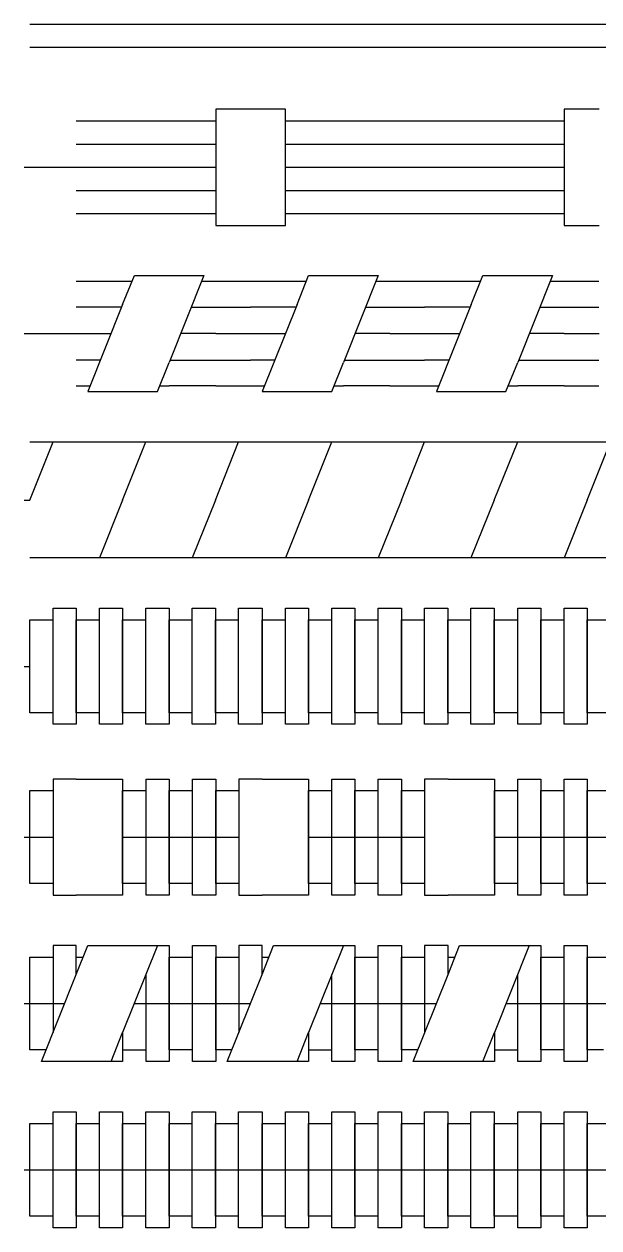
# Model space of a CAD drawing. Header units: inches. Extents: x 47316 to 59086, y 3141 to 11743.
# Drawn here: x 47369.6 to 47394.4, y 7550.7 to 7602.6 of the extents above; entities that cross this region are included whole.
import ezdxf

# ---------------------------------------------------------------- set-up
doc = ezdxf.new("R2010")
doc.units = ezdxf.units.IN
doc.header["$MEASUREMENT"] = 0

msp = doc.modelspace()

# ---------------------------------------------------------------- linework, layer by layer
at = {"color": 0, "lineweight": -3}
for p, q in [((47369.885, 7602.622), (47371.886, 7602.622)), ((47371.886, 7602.622), (47373.888, 7602.622)), ((47373.888, 7602.622), (47375.889, 7602.622)), ((47375.889, 7602.622), (47377.89, 7602.622)), ((47377.89, 7602.622), (47379.904, 7602.622)), ((47379.904, 7602.622), (47381.905, 7602.622)), ((47381.905, 7602.622), (47383.906, 7602.622)), ((47383.906, 7602.622), (47385.907, 7602.622)), ((47385.907, 7602.622), (47387.909, 7602.622)), ((47387.909, 7602.622), (47389.91, 7602.622)), ((47389.91, 7602.622), (47391.924, 7602.622)), ((47391.924, 7602.622), (47393.925, 7602.622)), ((47393.925, 7602.622), (47395.926, 7602.622)), ((47369.885, 7601.622), (47371.886, 7601.622)), ((47371.886, 7601.622), (47373.888, 7601.622)), ((47373.888, 7601.622), (47375.889, 7601.622)), ((47375.889, 7601.622), (47377.89, 7601.622)), ((47377.89, 7601.622), (47379.904, 7601.622)), ((47379.904, 7601.622), (47381.905, 7601.622)), ((47381.905, 7601.622), (47383.906, 7601.622)), ((47383.906, 7601.622), (47385.907, 7601.622)), ((47385.907, 7601.622), (47387.909, 7601.622)), ((47387.909, 7601.622), (47389.91, 7601.622)), ((47389.91, 7601.622), (47391.924, 7601.622)), ((47391.924, 7601.622), (47393.925, 7601.622)), ((47393.925, 7601.622), (47395.926, 7601.622)), ((47379.397, 7598.953), (47377.903, 7598.953)), ((47377.903, 7598.953), (47377.903, 7593.938)), ((47380.904, 7598.953), (47379.397, 7598.953)), ((47380.904, 7593.938), (47380.904, 7598.953)), ((47394.431, 7598.953), (47392.924, 7598.953)), ((47392.924, 7598.953), (47392.924, 7593.938)), ((47371.886, 7598.447), (47373.9, 7598.447)), ((47373.9, 7598.447), (47375.901, 7598.447)), ((47375.901, 7598.447), (47377.903, 7598.447)), ((47380.904, 7598.447), (47382.906, 7598.447)), ((47382.906, 7598.447), (47384.907, 7598.447)), ((47384.907, 7598.447), (47386.908, 7598.447)), ((47386.908, 7598.447), (47388.922, 7598.447)), ((47388.922, 7598.447), (47390.923, 7598.447)), ((47390.923, 7598.447), (47392.924, 7598.447)), ((47371.886, 7597.446), (47373.9, 7597.446)), ((47373.9, 7597.446), (47375.901, 7597.446)), ((47375.901, 7597.446), (47377.903, 7597.446)), ((47380.904, 7597.446), (47382.906, 7597.446)), ((47382.906, 7597.446), (47384.907, 7597.446)), ((47384.907, 7597.446), (47386.908, 7597.446)), ((47386.908, 7597.446), (47388.922, 7597.446)), ((47388.922, 7597.446), (47390.923, 7597.446)), ((47390.923, 7597.446), (47392.924, 7597.446)), ((47369.638, 7596.446), (47371.886, 7596.446)), ((47371.886, 7596.446), (47373.9, 7596.446)), ((47373.9, 7596.446), (47375.901, 7596.446)), ((47375.901, 7596.446), (47377.903, 7596.446)), ((47380.904, 7596.446), (47382.906, 7596.446)), ((47382.906, 7596.446), (47384.907, 7596.446)), ((47384.907, 7596.446), (47386.908, 7596.446)), ((47386.908, 7596.446), (47388.922, 7596.446)), ((47388.922, 7596.446), (47390.923, 7596.446)), ((47390.923, 7596.446), (47392.924, 7596.446)), ((47371.886, 7595.445), (47373.9, 7595.445)), ((47373.9, 7595.445), (47375.901, 7595.445)), ((47375.901, 7595.445), (47377.903, 7595.445)), ((47380.904, 7595.445), (47382.906, 7595.445)), ((47382.906, 7595.445), (47384.907, 7595.445)), ((47384.907, 7595.445), (47386.908, 7595.445)), ((47386.908, 7595.445), (47388.922, 7595.445)), ((47388.922, 7595.445), (47390.923, 7595.445)), ((47390.923, 7595.445), (47392.924, 7595.445)), ((47371.886, 7594.444), (47373.9, 7594.444)), ((47373.9, 7594.444), (47375.901, 7594.444)), ((47375.901, 7594.444), (47377.903, 7594.444)), ((47380.904, 7594.444), (47382.906, 7594.444)), ((47382.906, 7594.444), (47384.907, 7594.444)), ((47384.907, 7594.444), (47386.908, 7594.444)), ((47386.908, 7594.444), (47388.922, 7594.444)), ((47388.922, 7594.444), (47390.923, 7594.444)), ((47390.923, 7594.444), (47392.924, 7594.444)), ((47377.903, 7593.938), (47379.397, 7593.938)), ((47379.397, 7593.938), (47380.904, 7593.938)), ((47392.924, 7593.938), (47394.431, 7593.938)), ((47373.888, 7590.528), (47374.394, 7591.776)), ((47374.394, 7591.776), (47375.901, 7591.776)), ((47375.901, 7591.776), (47377.396, 7591.776)), ((47377.396, 7591.776), (47375.901, 7588.021)), ((47381.411, 7590.528), (47381.905, 7591.776)), ((47381.905, 7591.776), (47383.412, 7591.776)), ((47383.412, 7591.776), (47384.907, 7591.776)), ((47384.907, 7591.776), (47383.412, 7588.021)), ((47388.922, 7590.528), (47389.416, 7591.776)), ((47389.416, 7591.776), (47390.923, 7591.776)), ((47390.923, 7591.776), (47392.418, 7591.776)), ((47392.418, 7591.776), (47390.923, 7588.021)), ((47371.886, 7591.529), (47373.888, 7591.529)), ((47373.888, 7591.529), (47374.295, 7591.529)), ((47377.297, 7591.529), (47377.903, 7591.529)), ((47377.903, 7591.529), (47379.397, 7591.529)), ((47379.397, 7591.529), (47381.411, 7591.529)), ((47381.411, 7591.529), (47381.806, 7591.529)), ((47384.808, 7591.529), (47385.413, 7591.529)), ((47385.413, 7591.529), (47386.908, 7591.529)), ((47386.908, 7591.529), (47388.922, 7591.529)), ((47388.922, 7591.529), (47389.317, 7591.529)), ((47392.319, 7591.529), (47392.924, 7591.529)), ((47392.924, 7591.529), (47394.419, 7591.529)), ((47373.838, 7590.417), (47371.886, 7590.417)), ((47373.888, 7590.528), (47372.393, 7586.773)), ((47376.853, 7590.417), (47377.903, 7590.417)), ((47377.903, 7590.417), (47379.397, 7590.417)), ((47381.349, 7590.417), (47379.397, 7590.417)), ((47381.411, 7590.528), (47379.904, 7586.773)), ((47384.363, 7590.417), (47385.413, 7590.417)), ((47385.413, 7590.417), (47386.908, 7590.417)), ((47388.872, 7590.417), (47386.908, 7590.417)), ((47388.922, 7590.528), (47387.415, 7586.773)), ((47391.874, 7590.417), (47392.924, 7590.417)), ((47392.924, 7590.417), (47394.419, 7590.417)), ((47369.638, 7589.268), (47371.886, 7589.268)), ((47371.886, 7589.268), (47373.394, 7589.268)), ((47377.903, 7589.268), (47376.395, 7589.268)), ((47377.903, 7589.268), (47379.397, 7589.268)), ((47379.397, 7589.268), (47380.904, 7589.268)), ((47385.413, 7589.268), (47383.906, 7589.268)), ((47385.413, 7589.268), (47386.908, 7589.268)), ((47386.908, 7589.268), (47388.415, 7589.268)), ((47392.924, 7589.268), (47391.417, 7589.268)), ((47392.924, 7589.268), (47394.419, 7589.268)), ((47394.419, 7589.268), (47394.431, 7589.268)), ((47372.937, 7588.119), (47371.886, 7588.119)), ((47375.395, 7586.773), (47375.901, 7588.021)), ((47375.951, 7588.119), (47377.903, 7588.119)), ((47377.903, 7588.119), (47379.397, 7588.119)), ((47380.447, 7588.119), (47379.397, 7588.119)), ((47382.906, 7586.773), (47383.412, 7588.021)), ((47383.462, 7588.119), (47385.413, 7588.119)), ((47385.413, 7588.119), (47386.908, 7588.119)), ((47387.97, 7588.119), (47386.908, 7588.119)), ((47390.416, 7586.773), (47390.923, 7588.021)), ((47390.972, 7588.119), (47392.924, 7588.119)), ((47392.924, 7588.119), (47394.419, 7588.119)), ((47371.886, 7587.02), (47372.492, 7587.02)), ((47375.494, 7587.02), (47375.901, 7587.02)), ((47377.903, 7587.02), (47375.901, 7587.02)), ((47377.903, 7587.02), (47379.397, 7587.02)), ((47379.397, 7587.02), (47380.003, 7587.02)), ((47383.004, 7587.02), (47383.412, 7587.02)), ((47385.413, 7587.02), (47383.412, 7587.02)), ((47385.413, 7587.02), (47386.908, 7587.02)), ((47386.908, 7587.02), (47387.513, 7587.02)), ((47390.515, 7587.02), (47390.923, 7587.02)), ((47392.924, 7587.02), (47390.923, 7587.02)), ((47392.924, 7587.02), (47394.419, 7587.02)), ((47372.393, 7586.773), (47373.888, 7586.773)), ((47373.888, 7586.773), (47375.395, 7586.773)), ((47379.904, 7586.773), (47381.411, 7586.773)), ((47381.411, 7586.773), (47382.906, 7586.773)), ((47387.415, 7586.773), (47388.922, 7586.773)), ((47388.922, 7586.773), (47390.416, 7586.773)), ((47369.885, 7582.091), (47370.886, 7584.599)), ((47369.885, 7584.599), (47371.886, 7584.599)), ((47371.886, 7584.599), (47373.888, 7584.599)), ((47373.888, 7582.091), (47374.888, 7584.599)), ((47373.888, 7584.599), (47375.889, 7584.599)), ((47375.889, 7584.599), (47377.89, 7584.599)), ((47377.89, 7582.091), (47378.891, 7584.599)), ((47377.89, 7584.599), (47379.904, 7584.599)), ((47379.904, 7584.599), (47381.905, 7584.599)), ((47381.905, 7582.091), (47382.906, 7584.599)), ((47381.905, 7584.599), (47383.906, 7584.599)), ((47383.906, 7584.599), (47385.907, 7584.599)), ((47385.907, 7582.091), (47386.908, 7584.599)), ((47385.907, 7584.599), (47387.909, 7584.599)), ((47387.909, 7584.599), (47389.91, 7584.599)), ((47389.91, 7582.091), (47390.923, 7584.599)), ((47389.91, 7584.599), (47391.924, 7584.599)), ((47391.924, 7584.599), (47393.925, 7584.599)), ((47393.925, 7582.091), (47394.925, 7584.599)), ((47393.925, 7584.599), (47395.926, 7584.599)), ((47369.638, 7582.091), (47369.885, 7582.091)), ((47373.888, 7582.091), (47372.887, 7579.596)), ((47377.89, 7582.091), (47376.89, 7579.596)), ((47381.905, 7582.091), (47380.904, 7579.596)), ((47385.907, 7582.091), (47384.907, 7579.596)), ((47389.91, 7582.091), (47388.909, 7579.596)), ((47393.925, 7582.091), (47392.924, 7579.596)), ((47371.886, 7579.596), (47369.885, 7579.596)), ((47373.888, 7579.596), (47371.886, 7579.596)), ((47375.889, 7579.596), (47373.888, 7579.596)), ((47377.89, 7579.596), (47375.889, 7579.596)), ((47379.904, 7579.596), (47377.89, 7579.596)), ((47381.905, 7579.596), (47379.904, 7579.596)), ((47383.906, 7579.596), (47381.905, 7579.596)), ((47385.907, 7579.596), (47383.906, 7579.596)), ((47387.909, 7579.596), (47385.907, 7579.596)), ((47389.91, 7579.596), (47387.909, 7579.596)), ((47391.924, 7579.596), (47389.91, 7579.596)), ((47393.925, 7579.596), (47391.924, 7579.596)), ((47395.926, 7579.596), (47393.925, 7579.596)), ((47370.886, 7577.422), (47371.886, 7577.422)), ((47370.886, 7572.418), (47370.886, 7577.422)), ((47371.886, 7577.422), (47371.886, 7572.418)), ((47372.887, 7577.422), (47373.888, 7577.422)), ((47372.887, 7572.418), (47372.887, 7577.422)), ((47373.888, 7577.422), (47373.888, 7572.418)), ((47374.888, 7577.422), (47375.889, 7577.422)), ((47374.888, 7572.418), (47374.888, 7577.422)), ((47375.889, 7577.422), (47375.889, 7572.418)), ((47376.89, 7577.422), (47377.89, 7577.422)), ((47376.89, 7572.418), (47376.89, 7577.422)), ((47377.89, 7577.422), (47377.89, 7572.418)), ((47378.891, 7577.422), (47379.904, 7577.422)), ((47378.891, 7572.418), (47378.891, 7577.422)), ((47379.904, 7577.422), (47379.904, 7572.418)), ((47380.904, 7577.422), (47381.905, 7577.422)), ((47380.904, 7572.418), (47380.904, 7577.422)), ((47381.905, 7577.422), (47381.905, 7572.418)), ((47382.906, 7577.422), (47383.906, 7577.422)), ((47382.906, 7572.418), (47382.906, 7577.422)), ((47383.906, 7577.422), (47383.906, 7572.418)), ((47384.907, 7577.422), (47385.907, 7577.422)), ((47384.907, 7572.418), (47384.907, 7577.422)), ((47385.907, 7577.422), (47385.907, 7572.418)), ((47386.908, 7577.422), (47387.909, 7577.422)), ((47386.908, 7572.418), (47386.908, 7577.422)), ((47387.909, 7577.422), (47387.909, 7572.418)), ((47388.909, 7577.422), (47389.91, 7577.422)), ((47388.909, 7572.418), (47388.909, 7577.422)), ((47389.91, 7577.422), (47389.91, 7572.418)), ((47390.923, 7577.422), (47391.924, 7577.422)), ((47390.923, 7572.418), (47390.923, 7577.422)), ((47391.924, 7577.422), (47391.924, 7572.418)), ((47392.924, 7577.422), (47393.925, 7577.422)), ((47392.924, 7572.418), (47392.924, 7577.422)), ((47393.925, 7577.422), (47393.925, 7572.418)), ((47369.885, 7572.913), (47369.885, 7576.927)), ((47369.885, 7576.927), (47370.886, 7576.927)), ((47371.886, 7572.913), (47371.886, 7576.927)), ((47371.886, 7576.927), (47372.887, 7576.927)), ((47373.888, 7572.913), (47373.888, 7576.927)), ((47373.888, 7576.927), (47374.888, 7576.927)), ((47375.889, 7572.913), (47375.889, 7576.927)), ((47375.889, 7576.927), (47376.89, 7576.927)), ((47377.89, 7572.913), (47377.89, 7576.927)), ((47377.89, 7576.927), (47378.891, 7576.927)), ((47379.904, 7572.913), (47379.904, 7576.927)), ((47379.904, 7576.927), (47380.904, 7576.927)), ((47381.905, 7572.913), (47381.905, 7576.927)), ((47381.905, 7576.927), (47382.906, 7576.927)), ((47383.906, 7572.913), (47383.906, 7576.927)), ((47383.906, 7576.927), (47384.907, 7576.927)), ((47385.907, 7572.913), (47385.907, 7576.927)), ((47385.907, 7576.927), (47386.908, 7576.927)), ((47387.909, 7572.913), (47387.909, 7576.927)), ((47387.909, 7576.927), (47388.909, 7576.927)), ((47389.91, 7572.913), (47389.91, 7576.927)), ((47389.91, 7576.927), (47390.923, 7576.927)), ((47391.924, 7572.913), (47391.924, 7576.927)), ((47391.924, 7576.927), (47392.924, 7576.927)), ((47393.925, 7572.913), (47393.925, 7576.927)), ((47393.925, 7576.927), (47394.925, 7576.927)), ((47369.638, 7574.914), (47369.885, 7574.914)), ((47370.886, 7572.913), (47369.885, 7572.913)), ((47372.887, 7572.913), (47371.886, 7572.913)), ((47374.888, 7572.913), (47373.888, 7572.913)), ((47376.89, 7572.913), (47375.889, 7572.913)), ((47378.891, 7572.913), (47377.89, 7572.913)), ((47380.904, 7572.913), (47379.904, 7572.913)), ((47382.906, 7572.913), (47381.905, 7572.913)), ((47384.907, 7572.913), (47383.906, 7572.913)), ((47386.908, 7572.913), (47385.907, 7572.913)), ((47388.909, 7572.913), (47387.909, 7572.913)), ((47390.923, 7572.913), (47389.91, 7572.913)), ((47392.924, 7572.913), (47391.924, 7572.913)), ((47394.925, 7572.913), (47393.925, 7572.913)), ((47371.886, 7572.418), (47370.886, 7572.418)), ((47373.888, 7572.418), (47372.887, 7572.418)), ((47375.889, 7572.418), (47374.888, 7572.418)), ((47377.89, 7572.418), (47376.89, 7572.418)), ((47379.904, 7572.418), (47378.891, 7572.418)), ((47381.905, 7572.418), (47380.904, 7572.418)), ((47383.906, 7572.418), (47382.906, 7572.418)), ((47385.907, 7572.418), (47384.907, 7572.418)), ((47387.909, 7572.418), (47386.908, 7572.418)), ((47389.91, 7572.418), (47388.909, 7572.418)), ((47391.924, 7572.418), (47390.923, 7572.418)), ((47393.925, 7572.418), (47392.924, 7572.418)), ((47371.886, 7570.047), (47370.886, 7570.047)), ((47370.886, 7570.047), (47370.886, 7565.044)), ((47371.886, 7570.047), (47373.888, 7570.047)), ((47373.888, 7570.047), (47373.888, 7565.044)), ((47374.901, 7570.047), (47375.901, 7570.047)), ((47374.901, 7565.044), (47374.901, 7570.047)), ((47375.901, 7570.047), (47375.901, 7565.044)), ((47376.902, 7570.047), (47377.903, 7570.047)), ((47376.902, 7565.044), (47376.902, 7570.047)), ((47377.903, 7570.047), (47377.903, 7565.044)), ((47379.904, 7570.047), (47378.903, 7570.047)), ((47378.903, 7570.047), (47378.903, 7565.044)), ((47379.904, 7570.047), (47381.905, 7570.047)), ((47381.905, 7570.047), (47381.905, 7565.044)), ((47382.906, 7570.047), (47383.906, 7570.047)), ((47382.906, 7565.044), (47382.906, 7570.047)), ((47383.906, 7570.047), (47383.906, 7565.044)), ((47384.907, 7570.047), (47385.907, 7570.047)), ((47384.907, 7565.044), (47384.907, 7570.047)), ((47385.907, 7570.047), (47385.907, 7565.044)), ((47387.921, 7570.047), (47386.908, 7570.047)), ((47386.908, 7570.047), (47386.908, 7565.044)), ((47387.921, 7570.047), (47389.922, 7570.047)), ((47389.922, 7570.047), (47389.922, 7565.044)), ((47390.923, 7570.047), (47391.924, 7570.047)), ((47390.923, 7565.044), (47390.923, 7570.047)), ((47391.924, 7570.047), (47391.924, 7565.044)), ((47392.924, 7570.047), (47393.925, 7570.047)), ((47392.924, 7565.044), (47392.924, 7570.047)), ((47393.925, 7570.047), (47393.925, 7565.044)), ((47369.885, 7565.55), (47369.885, 7569.552)), ((47369.885, 7569.552), (47370.886, 7569.552)), ((47373.888, 7565.55), (47373.888, 7569.552)), ((47373.888, 7569.552), (47374.901, 7569.552)), ((47375.901, 7565.55), (47375.901, 7569.552)), ((47375.901, 7569.552), (47376.902, 7569.552)), ((47377.903, 7565.55), (47377.903, 7569.552)), ((47377.903, 7569.552), (47378.903, 7569.552)), ((47381.905, 7565.55), (47381.905, 7569.552)), ((47381.905, 7569.552), (47382.906, 7569.552)), ((47383.906, 7565.55), (47383.906, 7569.552)), ((47383.906, 7569.552), (47384.907, 7569.552)), ((47385.907, 7565.55), (47385.907, 7569.552)), ((47385.907, 7569.552), (47386.908, 7569.552)), ((47389.922, 7565.55), (47389.922, 7569.552)), ((47389.922, 7569.552), (47390.923, 7569.552)), ((47391.924, 7565.55), (47391.924, 7569.552)), ((47391.924, 7569.552), (47392.924, 7569.552)), ((47393.925, 7565.55), (47393.925, 7569.552)), ((47393.925, 7569.552), (47394.925, 7569.552)), ((47369.638, 7567.551), (47369.885, 7567.551)), ((47369.885, 7567.551), (47370.886, 7567.551)), ((47373.888, 7567.551), (47375.901, 7567.551)), ((47375.901, 7567.551), (47377.903, 7567.551)), ((47377.903, 7567.551), (47378.903, 7567.551)), ((47381.905, 7567.551), (47383.906, 7567.551)), ((47383.906, 7567.551), (47385.907, 7567.551)), ((47385.907, 7567.551), (47386.908, 7567.551)), ((47389.922, 7567.551), (47391.924, 7567.551)), ((47391.924, 7567.551), (47393.925, 7567.551)), ((47393.925, 7567.551), (47394.925, 7567.551)), ((47370.886, 7565.55), (47369.885, 7565.55)), ((47374.901, 7565.55), (47373.888, 7565.55)), ((47376.902, 7565.55), (47375.901, 7565.55)), ((47378.903, 7565.55), (47377.903, 7565.55)), ((47382.906, 7565.55), (47381.905, 7565.55)), ((47384.907, 7565.55), (47383.906, 7565.55)), ((47386.908, 7565.55), (47385.907, 7565.55)), ((47390.923, 7565.55), (47389.922, 7565.55)), ((47392.924, 7565.55), (47391.924, 7565.55)), ((47394.925, 7565.55), (47393.925, 7565.55)), ((47370.886, 7565.044), (47371.886, 7565.044)), ((47373.888, 7565.044), (47371.886, 7565.044)), ((47375.901, 7565.044), (47374.901, 7565.044)), ((47377.903, 7565.044), (47376.902, 7565.044)), ((47378.903, 7565.044), (47379.904, 7565.044)), ((47381.905, 7565.044), (47379.904, 7565.044)), ((47383.906, 7565.044), (47382.906, 7565.044)), ((47385.907, 7565.044), (47384.907, 7565.044)), ((47386.908, 7565.044), (47387.921, 7565.044)), ((47389.922, 7565.044), (47387.921, 7565.044)), ((47391.924, 7565.044), (47390.923, 7565.044)), ((47393.925, 7565.044), (47392.924, 7565.044)), ((47371.886, 7562.869), (47370.886, 7562.869)), ((47370.886, 7562.869), (47370.886, 7559.114)), ((47371.886, 7561.622), (47371.886, 7562.869)), ((47371.886, 7561.622), (47372.393, 7562.869)), ((47372.393, 7562.869), (47373.888, 7562.869)), ((47373.888, 7562.869), (47375.901, 7562.869)), ((47375.395, 7562.869), (47373.888, 7559.114)), ((47375.901, 7562.869), (47375.901, 7557.866)), ((47376.902, 7562.869), (47377.903, 7562.869)), ((47376.902, 7557.866), (47376.902, 7562.869)), ((47377.903, 7562.869), (47377.903, 7557.866)), ((47379.904, 7562.869), (47378.903, 7562.869)), ((47378.903, 7562.869), (47378.903, 7559.114)), ((47379.904, 7561.622), (47379.904, 7562.869)), ((47379.904, 7561.622), (47380.398, 7562.869)), ((47380.398, 7562.869), (47381.905, 7562.869)), ((47381.905, 7562.869), (47383.906, 7562.869)), ((47383.412, 7562.869), (47381.905, 7559.114)), ((47383.906, 7562.869), (47383.906, 7557.866)), ((47384.907, 7562.869), (47385.907, 7562.869)), ((47384.907, 7557.866), (47384.907, 7562.869)), ((47385.907, 7562.869), (47385.907, 7557.866)), ((47387.921, 7562.869), (47386.908, 7562.869)), ((47386.908, 7562.869), (47386.908, 7559.114)), ((47387.921, 7561.622), (47387.921, 7562.869)), ((47387.921, 7561.622), (47388.415, 7562.869)), ((47388.415, 7562.869), (47389.922, 7562.869)), ((47389.922, 7562.869), (47391.924, 7562.869)), ((47391.417, 7562.869), (47389.922, 7559.114)), ((47391.924, 7562.869), (47391.924, 7557.866)), ((47392.924, 7562.869), (47393.925, 7562.869)), ((47392.924, 7557.866), (47392.924, 7562.869)), ((47393.925, 7562.869), (47393.925, 7557.866)), ((47369.885, 7558.373), (47369.885, 7562.375)), ((47369.885, 7562.375), (47370.886, 7562.375)), ((47371.886, 7562.375), (47372.195, 7562.375)), ((47375.901, 7558.373), (47375.901, 7562.375)), ((47375.901, 7562.375), (47376.902, 7562.375)), ((47377.903, 7558.373), (47377.903, 7562.375)), ((47377.903, 7562.375), (47378.903, 7562.375)), ((47379.904, 7562.375), (47380.2, 7562.375)), ((47383.906, 7558.373), (47383.906, 7562.375)), ((47383.906, 7562.375), (47384.907, 7562.375)), ((47385.907, 7558.373), (47385.907, 7562.375)), ((47385.907, 7562.375), (47386.908, 7562.375)), ((47387.921, 7562.375), (47388.218, 7562.375)), ((47391.924, 7558.373), (47391.924, 7562.375)), ((47391.924, 7562.375), (47392.924, 7562.375)), ((47393.925, 7558.373), (47393.925, 7562.375)), ((47393.925, 7562.375), (47394.925, 7562.375)), ((47370.392, 7557.866), (47371.886, 7561.622)), ((47374.901, 7557.866), (47374.901, 7561.622)), ((47378.397, 7557.866), (47379.904, 7561.622)), ((47382.906, 7557.866), (47382.906, 7561.622)), ((47386.414, 7557.866), (47387.921, 7561.622)), ((47390.923, 7557.866), (47390.923, 7561.622)), ((47369.638, 7560.374), (47369.885, 7560.374)), ((47369.885, 7560.374), (47371.392, 7560.374)), ((47374.394, 7560.374), (47375.901, 7560.374)), ((47375.901, 7560.374), (47377.903, 7560.374)), ((47377.903, 7560.374), (47379.397, 7560.374)), ((47382.411, 7560.374), (47383.906, 7560.374)), ((47383.906, 7560.374), (47385.907, 7560.374)), ((47385.907, 7560.374), (47387.415, 7560.374)), ((47390.416, 7560.374), (47391.924, 7560.374)), ((47391.924, 7560.374), (47393.925, 7560.374)), ((47393.925, 7560.374), (47395.432, 7560.374)), ((47373.394, 7557.866), (47373.888, 7559.114)), ((47373.888, 7559.114), (47373.888, 7557.866)), ((47381.411, 7557.866), (47381.905, 7559.114)), ((47381.905, 7559.114), (47381.905, 7557.866)), ((47389.416, 7557.866), (47389.922, 7559.114)), ((47389.922, 7559.114), (47389.922, 7557.866)), ((47370.589, 7558.373), (47369.885, 7558.373)), ((47373.888, 7558.373), (47374.901, 7558.373)), ((47376.902, 7558.373), (47375.901, 7558.373)), ((47378.607, 7558.373), (47377.903, 7558.373)), ((47381.905, 7558.373), (47382.906, 7558.373)), ((47384.907, 7558.373), (47383.906, 7558.373)), ((47386.612, 7558.373), (47385.907, 7558.373)), ((47389.922, 7558.373), (47390.923, 7558.373)), ((47392.924, 7558.373), (47391.924, 7558.373)), ((47394.629, 7558.373), (47393.925, 7558.373)), ((47371.886, 7557.866), (47370.392, 7557.866)), ((47373.888, 7557.866), (47371.886, 7557.866)), ((47375.901, 7557.866), (47374.901, 7557.866)), ((47377.903, 7557.866), (47376.902, 7557.866)), ((47379.904, 7557.866), (47378.397, 7557.866)), ((47381.905, 7557.866), (47379.904, 7557.866)), ((47383.906, 7557.866), (47382.906, 7557.866)), ((47385.907, 7557.866), (47384.907, 7557.866)), ((47387.921, 7557.866), (47386.414, 7557.866)), ((47389.922, 7557.866), (47387.921, 7557.866)), ((47391.924, 7557.866), (47390.923, 7557.866)), ((47393.925, 7557.866), (47392.924, 7557.866)), ((47370.886, 7555.692), (47371.886, 7555.692)), ((47370.886, 7550.689), (47370.886, 7555.692)), ((47371.886, 7555.692), (47371.886, 7550.689)), ((47372.887, 7555.692), (47373.888, 7555.692)), ((47372.887, 7550.689), (47372.887, 7555.692)), ((47373.888, 7555.692), (47373.888, 7550.689)), ((47374.888, 7555.692), (47375.889, 7555.692)), ((47374.888, 7550.689), (47374.888, 7555.692)), ((47375.889, 7555.692), (47375.889, 7550.689)), ((47376.89, 7555.692), (47377.89, 7555.692)), ((47376.89, 7550.689), (47376.89, 7555.692)), ((47377.89, 7555.692), (47377.89, 7550.689)), ((47378.891, 7555.692), (47379.904, 7555.692)), ((47378.891, 7550.689), (47378.891, 7555.692)), ((47379.904, 7555.692), (47379.904, 7550.689)), ((47380.904, 7555.692), (47381.905, 7555.692)), ((47380.904, 7550.689), (47380.904, 7555.692)), ((47381.905, 7555.692), (47381.905, 7550.689)), ((47382.906, 7555.692), (47383.906, 7555.692)), ((47382.906, 7550.689), (47382.906, 7555.692)), ((47383.906, 7555.692), (47383.906, 7550.689)), ((47384.907, 7555.692), (47385.907, 7555.692)), ((47384.907, 7550.689), (47384.907, 7555.692)), ((47385.907, 7555.692), (47385.907, 7550.689)), ((47386.908, 7555.692), (47387.909, 7555.692)), ((47386.908, 7550.689), (47386.908, 7555.692)), ((47387.909, 7555.692), (47387.909, 7550.689)), ((47388.909, 7555.692), (47389.91, 7555.692)), ((47388.909, 7550.689), (47388.909, 7555.692)), ((47389.91, 7555.692), (47389.91, 7550.689)), ((47390.923, 7555.692), (47391.924, 7555.692)), ((47390.923, 7550.689), (47390.923, 7555.692)), ((47391.924, 7555.692), (47391.924, 7550.689)), ((47392.924, 7555.692), (47393.925, 7555.692)), ((47392.924, 7550.689), (47392.924, 7555.692)), ((47393.925, 7555.692), (47393.925, 7550.689)), ((47369.885, 7551.195), (47369.885, 7555.198)), ((47369.885, 7555.198), (47370.886, 7555.198)), ((47371.886, 7551.195), (47371.886, 7555.198)), ((47371.886, 7555.198), (47372.887, 7555.198)), ((47373.888, 7551.195), (47373.888, 7555.198)), ((47373.888, 7555.198), (47374.888, 7555.198)), ((47375.889, 7551.195), (47375.889, 7555.198)), ((47375.889, 7555.198), (47376.89, 7555.198)), ((47377.89, 7551.195), (47377.89, 7555.198)), ((47377.89, 7555.198), (47378.891, 7555.198)), ((47379.904, 7551.195), (47379.904, 7555.198)), ((47379.904, 7555.198), (47380.904, 7555.198)), ((47381.905, 7551.195), (47381.905, 7555.198)), ((47381.905, 7555.198), (47382.906, 7555.198)), ((47383.906, 7551.195), (47383.906, 7555.198)), ((47383.906, 7555.198), (47384.907, 7555.198)), ((47385.907, 7551.195), (47385.907, 7555.198)), ((47385.907, 7555.198), (47386.908, 7555.198)), ((47387.909, 7551.195), (47387.909, 7555.198)), ((47387.909, 7555.198), (47388.909, 7555.198)), ((47389.91, 7551.195), (47389.91, 7555.198)), ((47389.91, 7555.198), (47390.923, 7555.198)), ((47391.924, 7551.195), (47391.924, 7555.198)), ((47391.924, 7555.198), (47392.924, 7555.198)), ((47393.925, 7551.195), (47393.925, 7555.198)), ((47393.925, 7555.198), (47394.925, 7555.198)), ((47369.638, 7553.197), (47369.885, 7553.197)), ((47369.885, 7553.197), (47371.886, 7553.197)), ((47371.886, 7553.197), (47373.888, 7553.197)), ((47373.888, 7553.197), (47375.889, 7553.197)), ((47375.889, 7553.197), (47377.89, 7553.197)), ((47377.89, 7553.197), (47379.904, 7553.197)), ((47379.904, 7553.197), (47381.905, 7553.197)), ((47381.905, 7553.197), (47383.906, 7553.197)), ((47383.906, 7553.197), (47385.907, 7553.197)), ((47385.907, 7553.197), (47387.909, 7553.197)), ((47387.909, 7553.197), (47389.91, 7553.197)), ((47389.91, 7553.197), (47391.924, 7553.197)), ((47391.924, 7553.197), (47393.925, 7553.197)), ((47393.925, 7553.197), (47395.926, 7553.197)), ((47370.886, 7551.195), (47369.885, 7551.195)), ((47372.887, 7551.195), (47371.886, 7551.195)), ((47374.888, 7551.195), (47373.888, 7551.195)), ((47376.89, 7551.195), (47375.889, 7551.195)), ((47378.891, 7551.195), (47377.89, 7551.195)), ((47380.904, 7551.195), (47379.904, 7551.195)), ((47382.906, 7551.195), (47381.905, 7551.195)), ((47384.907, 7551.195), (47383.906, 7551.195)), ((47386.908, 7551.195), (47385.907, 7551.195)), ((47388.909, 7551.195), (47387.909, 7551.195)), ((47390.923, 7551.195), (47389.91, 7551.195)), ((47392.924, 7551.195), (47391.924, 7551.195)), ((47394.925, 7551.195), (47393.925, 7551.195)), ((47371.886, 7550.689), (47370.886, 7550.689)), ((47373.888, 7550.689), (47372.887, 7550.689)), ((47375.889, 7550.689), (47374.888, 7550.689)), ((47377.89, 7550.689), (47376.89, 7550.689)), ((47379.904, 7550.689), (47378.891, 7550.689)), ((47381.905, 7550.689), (47380.904, 7550.689)), ((47383.906, 7550.689), (47382.906, 7550.689)), ((47385.907, 7550.689), (47384.907, 7550.689)), ((47387.909, 7550.689), (47386.908, 7550.689)), ((47389.91, 7550.689), (47388.909, 7550.689)), ((47391.924, 7550.689), (47390.923, 7550.689)), ((47393.925, 7550.689), (47392.924, 7550.689))]:
    msp.add_line(p, q, dxfattribs=at)

doc.saveas('drawing.dxf')
